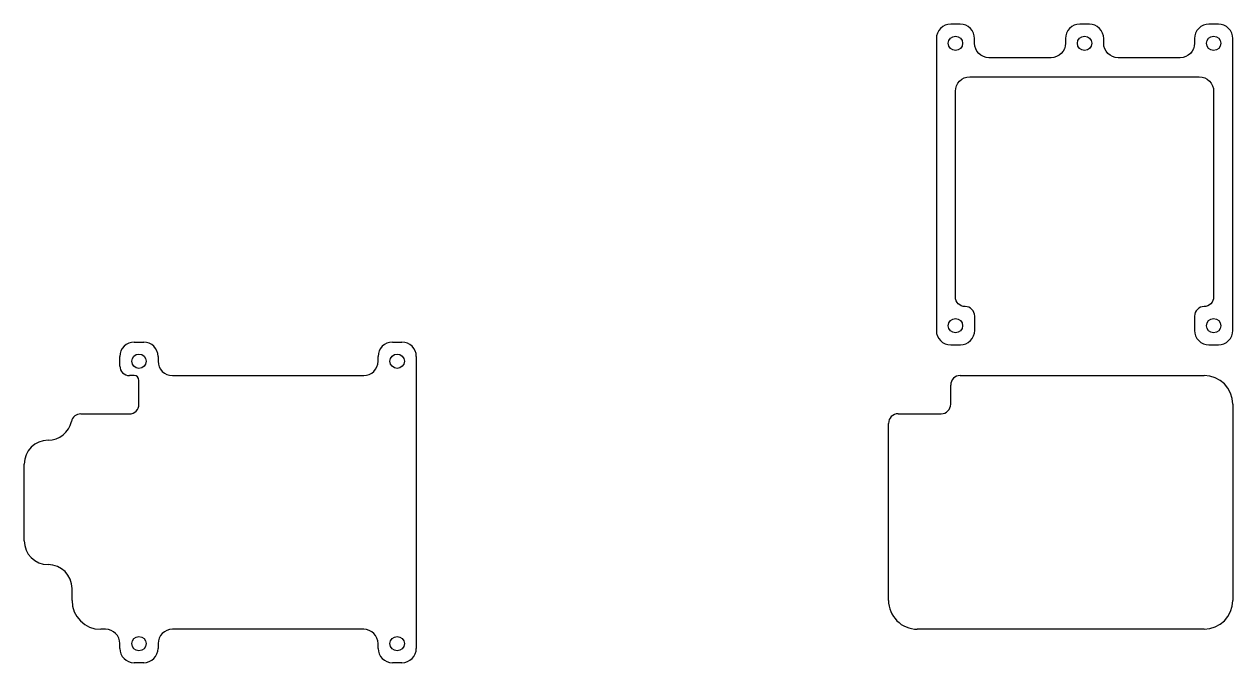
# Model space of a CAD drawing. Header units: millimetres. Extents: x -50 to 76, y 22 to 89.
import ezdxf

# ---------------------------------------------------------------- set-up
doc = ezdxf.new("R2010")
doc.units = ezdxf.units.MM
doc.layers.add('Stiff_layer', color=170, linetype='Continuous')

msp = doc.modelspace()

# ---------------------------------------------------------------- linework, layer by layer
at = {"layer": 'Stiff_layer'}
for p, q in [((73.39, 59.59), (73.39, 59.59)), ((-38.49, 55.88), (-37.49, 55.88)), ((-11.49, 55.88), (-10.49, 55.88)), ((-39.99, 53.38), (-39.99, 54.38)), ((-35.99, 54.38), (-35.99, 53.87)), ((-12.99, 53.88), (-12.99, 54.38)), ((-8.99, 54.38), (-8.99, 48.84)), ((-38.49, 52.38), (-38.99, 52.38)), ((-37.99, 49.38), (-37.99, 51.88)), ((-34.49, 52.38), (-14.49, 52.38)), ((47.89, 52.39), (73.39, 52.39)), ((46.89, 49.39), (46.89, 51.39)), ((76.39, 49.39), (76.39, 28.89)), ((-44.08, 48.38), (-38.99, 48.38)), ((-8.99, 48.84), (-8.99, 29.45)), ((41.39, 48.39), (45.89, 48.39)), ((40.39, 28.89), (40.39, 47.39)), ((-49.99, 35.13), (-49.99, 43.13)), ((-44.99, 28.88), (-44.99, 30.13)), ((-8.99, 29.45), (-8.99, 23.88)), ((-41.49, 25.88), (-41.99, 25.88)), ((-14.49, 25.88), (-34.49, 25.88)), ((73.39, 25.89), (43.39, 25.89)), ((-39.99, 23.88), (-39.99, 24.38)), ((-35.99, 24.38), (-35.99, 23.88)), ((-12.99, 23.88), (-12.99, 24.38)), ((-37.49, 22.38), (-38.49, 22.38)), ((-10.49, 22.38), (-11.49, 22.38))]:
    msp.add_line(p, q, dxfattribs=at)
msp.add_lwpolyline([(73.39, 59.59, 0.414214), (72.39, 58.59), (72.39, 57.09, 0.414214), (73.89, 55.59), (74.89, 55.59, 0.414214), (76.39, 57.09), (76.39, 87.59, 0.414214), (74.89, 89.09), (73.89, 89.09, 0.414214), (72.39, 87.59), (72.39, 87.09, -0.414214), (70.89, 85.59), (64.39, 85.59, -0.414214), (62.89, 87.09), (62.89, 87.59, 0.414214), (61.39, 89.09), (60.39, 89.09, 0.414214), (58.89, 87.59), (58.89, 87.09, -0.414214), (57.39, 85.59), (50.89, 85.59, -0.414214), (49.39, 87.09), (49.39, 87.59, 0.414214), (47.89, 89.09), (46.89, 89.09, 0.414214), (45.39, 87.59), (45.39, 57.09, 0.414212), (46.89, 55.59), (47.9, 55.59, 0.414215), (49.4, 57.09), (49.4, 58.59, 0.414212), (48.4, 59.59), (48.39, 59.59, -0.414212), (47.39, 60.59), (47.39, 82.09, -0.414214), (48.89, 83.59), (72.89, 83.59, -0.414214), (74.39, 82.09), (74.39, 60.59, -0.414214)], format="xyb", close=True, dxfattribs=at)
for centre in [(47.39, 87.09), (60.89, 87.09), (74.39, 87.09), (47.39, 57.59), (74.39, 57.59), (-37.99, 53.88), (-10.99, 53.88), (-37.99, 24.38), (-10.99, 24.38)]:
    msp.add_circle(centre, 0.75, dxfattribs=at)
for centre, radius, start, end in [((-38.49, 54.38), 1.5, 90, 180.0003), ((-37.49, 54.38), 1.5, 0.0565, 90), ((-11.49, 54.38), 1.5, 90, 180), ((-10.49, 54.38), 1.5, 360, 90), ((-38.99, 53.38), 1, 180.0003, 270), ((-34.49, 53.88), 1.5, 180.0565, 270), ((-14.49, 53.88), 1.5, 270, 0), ((-38.49, 51.88), 0.5, 0, 90), ((47.89, 51.39), 1, 90, 180), ((73.39, 49.39), 3, 0, 90), ((-38.99, 49.38), 1, 270, 0), ((45.89, 49.39), 1, 270, 0), ((-44.08, 47.38), 1, 90, 167.6265), ((41.39, 47.39), 1, 90, 180), ((-47.49, 48.13), 2.5, 270, 347.6265), ((-47.49, 43.13), 2.5, 90, 180), ((-47.49, 35.13), 2.5, 180, 270), ((-47.49, 30.13), 2.5, 0, 90), ((-41.99, 28.88), 3, 180, 270), ((43.39, 28.89), 3, 179.9994, 270.0006), ((73.39, 28.89), 3, 270, 0), ((-41.49, 24.38), 1.5, 360, 90), ((-34.49, 24.38), 1.5, 90, 180), ((-14.49, 24.38), 1.5, 0, 90), ((-38.49, 23.88), 1.5, 180, 270), ((-37.49, 23.88), 1.5, 270, 0), ((-11.49, 23.88), 1.5, 180, 270), ((-10.49, 23.88), 1.5, 270, 0)]:
    msp.add_arc(centre, radius, start, end, dxfattribs=at)

doc.saveas('drawing.dxf')
